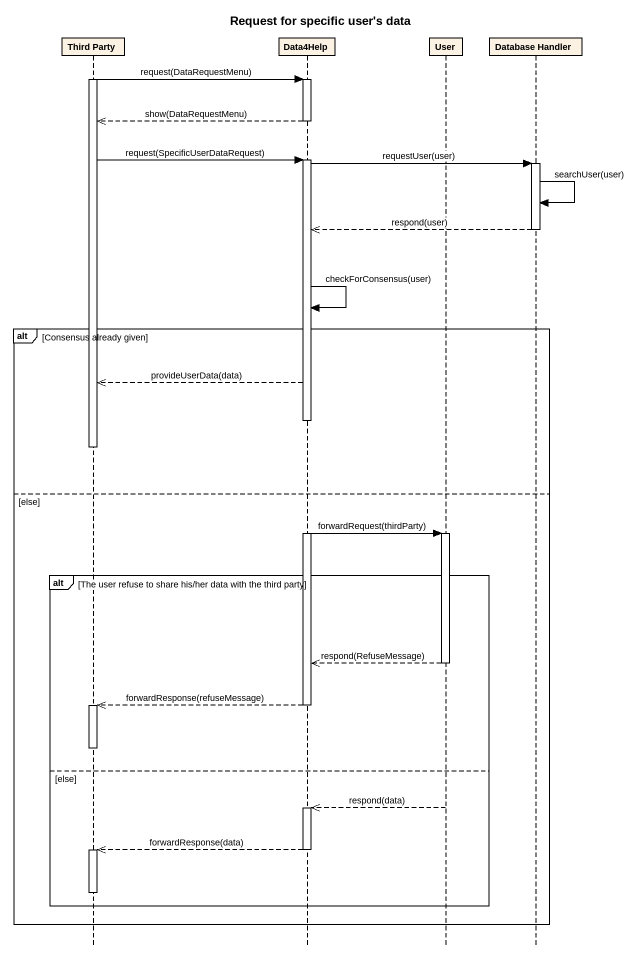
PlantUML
@startuml
title Request for specific user's data
hide footbox
participant "Third Party" as Third_Party
participant Data4Help
participant User
participant "Database Handler" as Database_Handler

activate Third_Party
Third_Party -> Data4Help : request(DataRequestMenu)
activate Data4Help
Data4Help -->> Third_Party : show(DataRequestMenu)
deactivate Data4Help
Third_Party -> Data4Help : request(SpecificUserDataRequest)
activate Data4Help
Data4Help -> Database_Handler : requestUser(user)
activate Database_Handler
Database_Handler -> Database_Handler : searchUser(user)
Database_Handler -->> Data4Help : respond(user)
deactivate Database_Handler
Data4Help -> Data4Help : checkForConsensus(user)
alt Consensus already given
  Data4Help -->> Third_Party : provideUserData(data)
  deactivate Third_Party
else else
  Data4Help -> User : forwardRequest(thirdParty)
  activate User
  alt The user refuse to share his/her data with the third party
    User -->> Data4Help : respond(RefuseMessage)
    deactivate User
    Data4Help -->> Third_Party : forwardResponse(refuseMessage)
    deactivate Data4Help
    activate Third_Party
    deactivate Third_Party
  else else
    User -->> Data4Help : respond(data)
    activate Data4Help
    Data4Help -->> Third_Party : forwardResponse(data)
    deactivate Data4Help
    activate Third_Party
    deactivate Third_Party
  end
end
@enduml
